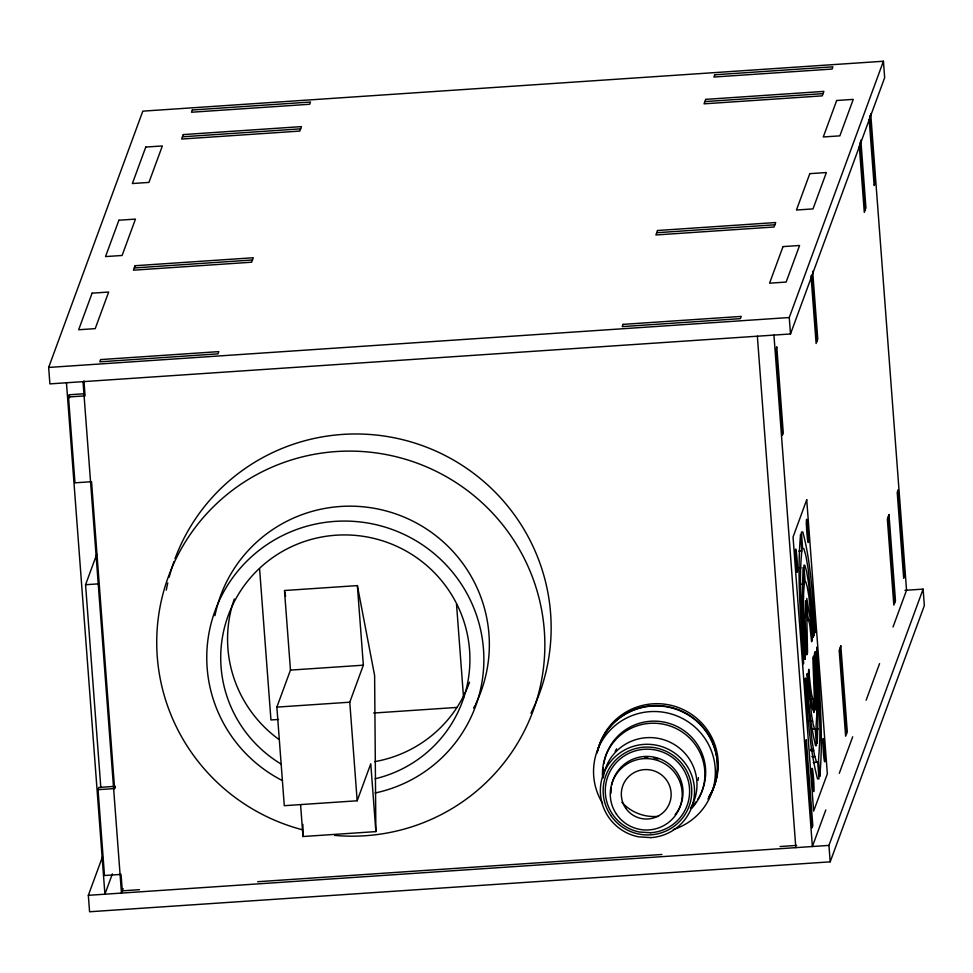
<?xml version="1.0" encoding="UTF-8"?>
<svg xmlns="http://www.w3.org/2000/svg" width="973" height="973" viewBox="0 0 973 973"><rect width="100%" height="100%" fill="white"/><g stroke="black" fill="none" stroke-linecap="round" stroke-linejoin="round"><path stroke-width="1.46" d="M806.812 617.113L807.554 652.725L806.775 654.829L805.145 620.628L805.571 600.657L806.812 617.113L803.795 617.308M801.837 550.9C797.872 588.397 803.88 626.588 803.467 663.841C801.253 620.786 796.668 577.366 800.584 534.311L801.837 550.9L798.821 551.107M804.33 584.08C801.594 609.049 806.264 634.627 805.121 659.341L802.214 600.365L803.078 567.49L804.33 584.08L801.314 584.274M48.65 367.441L142.812 111.153L883.423 61.238L884.664 77.682L790.502 333.97L49.891 383.885L48.65 367.441L789.261 317.526L883.423 61.238M139.48 889.687L122.294 890.842L121.053 874.399L104.488 875.518L98.042 789.675L114.607 788.568L91.535 481.708L74.97 482.827L68.511 396.984L69.326 394.746L84.396 393.737M100.827 787.631L85.563 584.724L96.716 554.367M98.042 789.675L98.857 787.449L113.926 786.427M114.607 788.568L115.422 786.33M904.939 590.331L923.109 589.115L924.35 605.559L830.188 861.847L89.577 911.762L88.336 895.318L102.469 856.872M112.369 873.876L104.914 894.199L66.456 382.778M123.121 888.617L121.479 893.08L83.021 381.659M375.87 831.611L370.774 763.781L357.176 800.779L284.286 805.693L276.867 707.116L290.465 670.105L284.481 590.514L357.371 585.6L374.617 675.53L375.87 831.611L302.98 836.525L300.596 804.878M357.176 800.779L349.769 702.202L363.355 665.191L357.371 585.6M825.822 809.937L812.382 846.522L773.936 335.089M839.261 773.353L852.701 736.78M866.14 700.195L879.58 663.61M893.019 627.026L906.544 590.222L870.713 113.598M830.188 861.847L828.947 845.403L923.109 589.115M815.228 729.057L814.583 729.105L813.148 724.167L811.506 714.547L807.189 673.523C807.104 697.325 810.035 722.258 815.569 745.707L816.481 745.646L815.228 729.057L812.212 729.264M817.721 762.236L816.566 762.321L814.474 755.157L812.09 741.195L805.535 678.035L804.707 680.285C808.077 713.209 809.025 746.814 817.551 778.923L818.974 778.826L817.721 762.236L813.209 762.54M182.462 136.804L300.645 128.837M704.878 101.593L823.049 93.639M134.286 267.94L252.457 259.973M656.69 232.729L774.873 224.775M68.511 396.984L85.077 395.865L83.958 380.917M85.563 584.724L99.124 583.812M797.653 567.818L800.657 567.612M797.629 568.366L800.645 568.159M800.56 596.498L803.576 596.291M807.505 620.446L810.509 620.251L812.358 639.626L811.591 641.718L809.804 625.14L807.663 615.24L806.787 598.395L810.509 620.251M290.465 670.105L363.355 665.191M276.867 707.116L349.769 702.202M278.509 719.448L270.956 719.959L259.596 568.889M373.644 713.039L456.69 707.444M809.95 699.161L812.966 698.955L813.987 712.479L812.382 708.344M810.4 705.024L813.404 704.817M809.609 721.297L812.613 721.09M815.252 729.154L818.257 728.947M810.473 749.514L813.477 749.319M810.679 750.755L813.696 750.548M811.847 756.69L814.863 756.495M257.663 881.72L661.895 854.476M780.066 846.522L796.644 845.403M88.336 895.318L828.947 845.403M812.966 698.955L811.774 695.136A42.398 2.493 86.1 0 1 808.879 670.908L808.745 669.278C807.444 682.17 810.85 695.719 812.479 708.672M284.761 591.998L285.612 596.413M869.862 115.556L874.958 183.325L874.143 185.551L869.157 119.29M860.837 140.124L865.934 207.894L864.292 212.369L859.305 146.108M860.01 142.362L865.106 210.132M888.179 516.991L894.637 602.822M812.662 271.26L817.758 339.03L816.116 343.505L811.02 275.736M811.944 275.006L816.931 341.268M840.003 648.127L846.461 733.958M789.261 317.526L790.502 333.97M757.359 336.208L795.817 847.641M456.519 604.209L463.562 697.872M69.326 394.746L69.557 397.762M302.883 824.411L302.98 836.525M598.042 749.818A60.983 60.362 20.2 0 1 680.966 708.587A60.983 60.362 20.2 0 1 708.758 796.838M597.045 753.09A60.983 60.362 20.2 0 1 678.947 709.901A60.983 60.362 20.2 0 1 708.831 797.495M603.844 763.708A51.289 50.754 20.2 0 1 672.465 724.496A51.289 50.754 20.2 0 1 697.775 799.344M696.096 801.801A51.289 50.754 20.2 0 1 692.362 806.374M603.236 772.574A51.289 50.754 20.2 0 1 603.345 768.135M602.518 776.126A51.289 50.754 20.2 0 1 670.993 726.32A51.289 50.754 20.2 0 1 691.596 808.454M644.917 757.322A34.067 33.727 20.2 0 1 647.872 757.249M653.783 757.87A34.067 33.727 20.2 0 1 658.089 759.001M658.514 816.298A42.897 42.459 20.2 0 1 621.905 802.336M602.615 803.345A60.983 60.362 20.2 0 1 626.648 717.989A60.983 60.362 20.2 0 1 710.679 749.088A60.983 60.362 20.2 0 1 673.328 829.531M611.664 785.235A36.037 35.673 20.2 0 1 662.054 759.767A36.037 35.673 20.2 0 1 675.165 814.583M611.068 793.214A36.037 35.673 20.2 0 1 611.263 787.862M597.215 752.056A60.983 60.362 20.2 0 1 680.151 710.825A60.983 60.362 20.2 0 1 707.943 799.076M615.179 751.326A44.357 43.894 20.2 0 1 616.614 748.833M698.419 777.597A44.357 43.894 20.2 0 1 697.969 780.419M603.211 777.962A47.154 46.668 20.2 0 1 665.289 740.246A47.154 46.668 20.2 0 1 690.392 808.429M302.348 829.75A194.296 192.289 20.2 0 1 204.841 515.775A194.296 192.289 20.2 0 1 530.723 572.72A194.296 192.289 20.2 0 1 334.639 835.393M474.958 705.486A138.725 137.302 20.2 0 1 473.596 708.125M214.936 615.678A138.725 137.302 20.2 0 1 394.856 513.598A138.725 137.302 20.2 0 1 475.615 704.148M464.401 694.333A124.751 123.462 20.2 0 1 374.641 761.652M278.971 739.468A124.751 123.462 20.2 0 1 234.286 599.052M469.533 682.17A124.751 123.462 20.2 0 1 465.033 693.019M280.82 763.878A124.751 123.462 20.2 0 1 259.037 568.779A124.751 123.462 20.2 0 1 454.476 599.672A124.751 123.462 20.2 0 1 375.091 778.777M282.474 780.638A138.725 137.302 20.2 0 1 245.391 562.637A138.725 137.302 20.2 0 1 466.176 592.119A138.725 137.302 20.2 0 1 375.067 792.995M174.982 558.757A194.296 192.289 20.2 0 1 433.824 450.183A194.296 192.289 20.2 0 1 530.954 713.173M166.274 590.173A194.296 192.289 20.2 0 1 167.77 582.949M169.168 577.196A194.296 192.289 20.2 0 1 173.972 561.555M815.325 700.937L814.802 710.241L812.856 658.089L813.598 656.07L815.325 700.937M816.821 714.17L816.055 726.831L817.296 743.408L818.171 710.533L815.252 651.569L814.425 653.82L816.821 714.17M819.801 740.648L818.548 759.998L819.789 776.588C823.717 733.545 819.132 690.125 816.906 647.057C816.639 677.901 820.543 709.463 819.801 740.648M92.094 293.165L78.655 329.75L95.22 328.631L108.66 292.046L92.094 293.165M118.901 220.226L105.534 256.58L122.099 255.473L135.466 219.107L118.901 220.226M145.78 147.057L132.377 183.532L148.942 182.413L162.345 145.95L145.78 147.057M100.62 359.584L99.793 361.822L217.976 353.856L218.791 351.618L100.62 359.584M135.101 265.714L133.459 270.178L251.642 262.211L253.284 257.748L135.101 265.714M183.289 134.578L181.647 139.042L299.818 131.075L301.46 126.612L183.289 134.578M192.313 109.998L191.486 112.236L309.669 104.269L310.484 102.031L192.313 109.998M623.024 324.374L622.209 326.612L740.38 318.645L741.207 316.407L623.024 324.374M657.517 230.504L655.875 234.967L774.046 227.001L775.688 222.537L657.517 230.504M705.693 99.368L704.051 103.831L822.234 95.865L823.876 91.401L705.693 99.368M714.729 74.787L713.902 77.025L832.085 69.059L832.9 66.821L714.729 74.787M783.01 246.607L769.57 283.179L786.135 282.061L799.575 245.488L783.01 246.607M809.804 173.656L796.449 210.022L813.014 208.903L826.369 172.537L809.804 173.656M836.683 100.499L823.292 136.962L839.857 135.855L853.248 99.38L836.683 100.499M776.807 347.069L775.992 349.307L782.438 435.138L783.265 432.912L776.807 347.069M806.726 499.781L793.044 537.035L813.647 811.117L827.342 773.863L806.726 499.781M814.024 635.126L813.197 637.376L808.879 596.352L807.237 586.731L805.802 581.793L805.145 581.842L803.905 565.252L804.805 565.191L806.568 571.236L808.575 583.034L814.024 635.126M815.678 630.613L814.851 632.864L808.283 569.704L805.899 555.753L803.82 548.59L802.652 548.663L801.411 532.085L802.822 531.976C811.36 564.085 812.309 597.69 815.678 630.613M806.337 739.76L805.51 741.998L811.969 827.841L812.796 825.603L806.337 739.76M840.83 645.89L839.188 650.353L845.634 736.196L847.276 731.732L840.83 645.89M889.006 514.753L887.364 519.217L893.822 605.06L895.464 600.596L889.006 514.753M898.03 490.173L897.215 492.411L903.674 578.254L904.489 576.016L898.03 490.173M650.584 832.742L639.589 832.049A42.216 41.778 20.2 0 1 613.221 766.347A42.216 41.778 20.2 0 1 684.226 770.798A42.216 41.778 20.2 0 1 650.584 832.742M650.949 837.619L638.677 836.853A47.154 46.668 20.2 0 1 609.22 763.464A47.154 46.668 20.2 0 1 688.531 768.439A47.154 46.668 20.2 0 1 650.949 837.619M616.493 814.206A36.037 35.673 20.2 0 0 678.655 810.023A36.037 35.673 20.2 0 0 643.554 758.672A36.037 35.673 20.2 0 0 616.493 814.206M625.639 808.077A24.945 24.69 20.2 0 0 668.682 805.182A24.945 24.69 20.2 0 0 644.381 769.631A24.945 24.69 20.2 0 0 625.639 808.077M610.837 815.508A44.357 43.894 20.2 0 0 687.352 810.351A44.357 43.894 20.2 0 0 644.15 747.155A44.357 43.894 20.2 0 0 610.837 815.508M795.452 553.686A11.64 0.681 86.1 0 0 797.155 572.246A11.64 0.681 86.1 0 0 796.802 556.228A11.64 0.681 86.1 0 0 795.452 553.686M806.398 523.888A11.64 0.681 86.1 0 0 808.113 542.447A11.64 0.681 86.1 0 0 807.748 526.429A11.64 0.681 86.1 0 0 806.398 523.888M811.944 772.951A11.64 0.681 86.1 0 0 813.647 791.511A11.64 0.681 86.1 0 0 813.294 775.493A11.64 0.681 86.1 0 0 811.944 772.951M822.89 743.153A11.64 0.681 86.1 0 0 824.593 761.701A11.64 0.681 86.1 0 0 824.24 745.695A11.64 0.681 86.1 0 0 822.89 743.153"/></g></svg>
